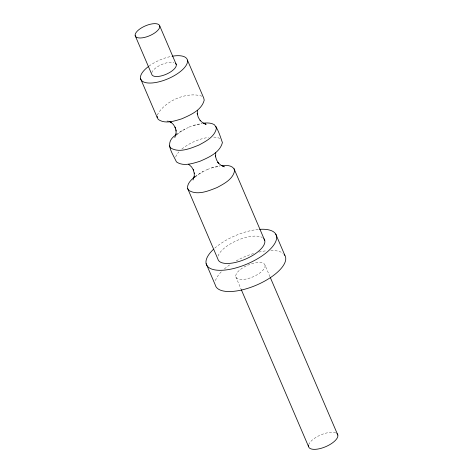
<?xml version="1.0" encoding="UTF-8"?>
<svg xmlns="http://www.w3.org/2000/svg" width="473" height="473" viewBox="0 0 473 473"><rect width="100%" height="100%" fill="white"/><g stroke="black" fill="none" stroke-linecap="round" stroke-linejoin="round"><path stroke-width="0.35" stroke-dasharray="2.37 1.77" d="M157.249 115.116C164.338 101.121 187.154 91.135 202.119 96.256M175.678 157.006L176.577 154.86L178.753 151.957M176.908 134.651L181.218 131.246L185.002 129.017M195.101 177.103L199.417 173.697L203.195 171.468M175.832 134.906L179.74 132.026L189.182 127.03M181.869 149.001C189.555 142.97 198.802 138.826 208.481 137.401M195.113 176.553L202.456 171.811L207.375 169.482M189.117 127.071L194.267 125.15L201.811 123.406M207.316 169.523L212.466 167.602L220.004 165.857M193.38 125.499L201.528 123.749M211.573 167.95L219.72 166.2M213.719 137.058L217.722 137.572L219.714 138.447M168.175 121.118L166.886 121.047L168.252 121.236M265.04 265.235A15.763 6.386 -23.2 0 1 244.37 279.348A15.763 6.386 -23.2 0 1 241.821 268.439A15.763 6.386 -23.2 0 1 265.04 265.235L269.988 276.782M235.779 276.782L241.023 289.009M218.059 256.106A25.258 10.235 -23.2 0 1 237.73 240.189A25.258 10.235 -23.2 0 1 262.355 237.529M215.469 280.684A37.887 15.349 -23.2 0 1 221.825 271.271M224.427 268.895A37.887 15.349 -23.2 0 1 230.783 264.153M236.175 260.901A37.887 15.349 -23.2 0 1 253.522 253.534M258.914 252.079A37.887 15.349 -23.2 0 1 266.624 250.749M270.822 250.477A37.887 15.349 -23.2 0 1 283.049 253.345M214.783 248.136A37.887 15.349 -23.2 0 1 258.95 229.387M308.68 444.762A15.763 6.386 -23.2 0 1 321.717 434.516A15.763 6.386 -23.2 0 1 336.942 433.605M151.798 72.676A13.238 5.363 -23.2 0 1 161.157 64.754A13.238 5.363 -23.2 0 1 174.005 62.519M149.001 66.108A25.258 10.235 -23.2 0 1 171.758 56.305"/><path stroke-width="0.71" d="M187.432 60.112L203.703 97.958L204.218 100.14C201.652 110.268 190.459 114.98 181.738 118.829C174.413 121.041 165.183 124.31 158.266 119.456L157.207 117.505L157.225 116.311M202.964 123.228C206.748 122.738 210.846 122.702 214.269 124.618C218.437 129.59 220.229 136.561 222.411 142.592C219.844 152.72 208.652 157.432 199.937 161.281C192.606 163.492 183.376 166.762 176.459 161.908C171.61 151.543 164.19 142.822 175.832 134.906M176.009 135.154L176.104 129.773M263.845 238.735A25.258 10.235 -23.2 0 1 245.966 258.92A25.258 10.235 -23.2 0 1 217.87 259.033L187.556 188.313C187.089 183.69 190.921 180.201 194.025 177.357M194.208 177.606L194.285 172.887M197.519 110.38L197.442 114.431L197.176 113.289L198.258 117.286L200.392 120.804M215.635 156.882L215.712 152.832M174.833 137.513L176.033 133.747M193.025 179.965L194.232 176.198M221.157 165.68C225.509 165.219 231.114 164.858 234.052 168.766L264.762 240.532M204.295 123.577L206.104 124.369L202.509 122.619L200.055 120.367M222.487 166.029L224.297 166.821L220.702 165.071L217.757 162.369L218.585 163.256L216.451 159.732L215.369 155.741M168.755 121.218L171.646 122.619L170.404 121.774L173.414 124.529L175.536 128.029L175.01 127.054L176.08 131.021M188.603 164.226L191.606 166.981L193.729 170.481L193.203 169.505L194.273 173.473M169.364 145.861L170.416 147.812C179.107 153.358 190.288 148.487 198.932 145.069C205.844 141.303 214.594 136.904 216.368 128.502L215.859 126.315M187.556 188.313L188.615 190.264C197.306 195.81 208.481 190.938 217.125 187.521C224.036 183.755 232.793 179.356 234.567 170.954L234.052 168.766M275.759 234.117L284.858 255.343M270.278 277.462L337.823 435.042M159.75 25.968A13.238 5.363 -23.2 0 1 142.397 37.822A13.238 5.363 -23.2 0 1 140.25 28.664A13.238 5.363 -23.2 0 1 159.75 25.968L176.269 64.517M135.177 35.664L151.703 74.214A13.238 5.363 -23.2 0 0 166.815 73.977A13.238 5.363 -23.2 0 0 175.53 63.311M241.313 289.689L308.562 446.589M140.54 78.619L157.207 117.505M206.145 263.662L215.245 284.888A37.887 15.349 -23.2 0 0 257.608 284.616A37.887 15.349 -23.2 0 0 284.078 254.285M259.647 229.34A37.887 15.349 -23.2 0 1 270.852 248.55A37.887 15.349 -23.2 0 1 220.85 270.314A37.887 15.349 -23.2 0 1 213.252 249.537M336.942 433.605A15.763 6.386 -23.2 0 1 325.3 446.855A15.763 6.386 -23.2 0 1 308.526 445.406M172.403 56.192A25.258 10.235 -23.2 0 1 184.358 67.793A25.258 10.235 -23.2 0 1 149.03 83.041A25.258 10.235 -23.2 0 1 148.416 66.545"/></g></svg>
